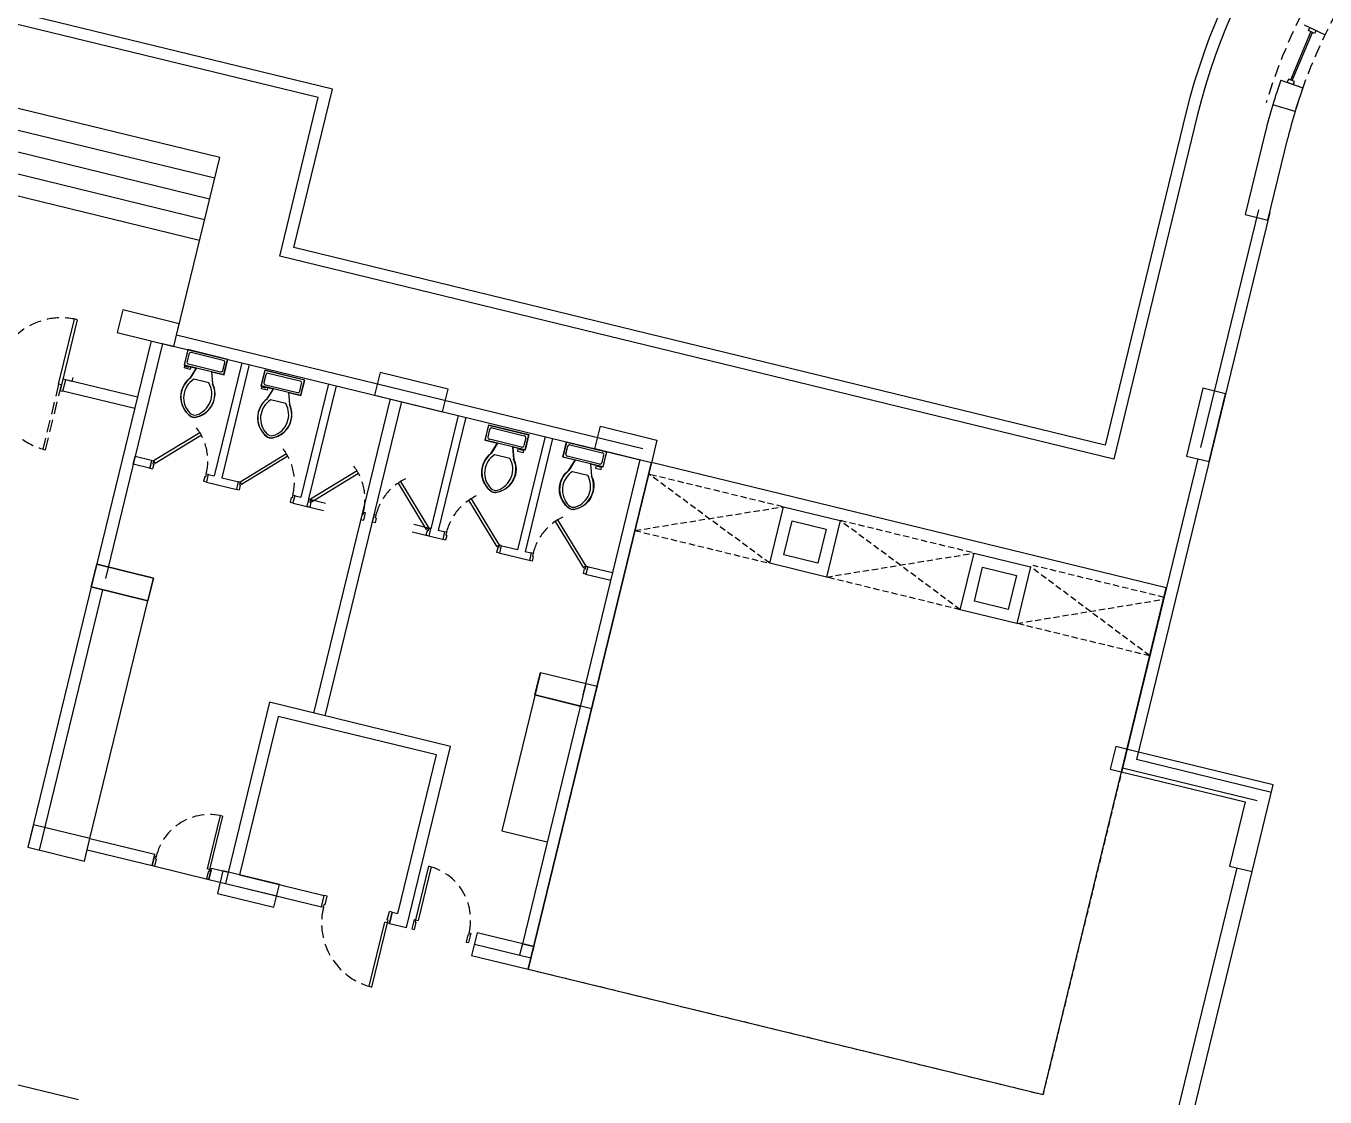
# Model space of a CAD drawing. Header units: feet. Extents: x 50754 to 76410, y 49660 to 67674.
# Drawn here: x 66455 to 67124, y 59767 to 60318 of the extents above; entities that cross this region are included whole.
import ezdxf

# ---------------------------------------------------------------- set-up
doc = ezdxf.new("R2010")
doc.units = ezdxf.units.FT
doc.linetypes.add('Amconstr', pattern=[9999, 9999, 0])
doc.linetypes.add('HIDDEN', pattern=[9.525, 6.35, -3.175])
for name, color, linetype in [('06--LINE-1 HID', 2, 'HIDDEN'), ('COL', 6, 'Continuous'), ('F--BLOCKWALL-3', 253, 'Continuous'), ('FOOTPATH', 1, 'Continuous'), ('L--DOORS-1', 1, 'Continuous'), ('L--WINDOW-0', 8, 'Continuous'), ('L--WINDOW-2', 2, 'Continuous'), ('M--STAIR', 2, 'Continuous'), ('WALL', 4, 'Continuous'), ('XREF-AUDI GRD-FIRST & ROOF PLANS$0$E--CONCRETE-4', 4, 'Continuous')]:
    doc.layers.add(name, color=color, linetype=linetype)
doc.layers.add('F--BLOCKWALL-2', color=3, linetype='Continuous', plot=False)

# ---------------------------------------------------------------- blocks, each defined once
blk = doc.blocks.new('A$C2b783d29')
at = {"color": 253, "linetype": 'HIDDEN'}
for p, q in [((2371.5, 1734.72), (2406, 1734.72)), ((2406, 1736.22), (2371.53, 1736.22)), ((2406, 1734.72), (2406, 1736.22))]:
    blk.add_line(p, q, dxfattribs=at)
at = {"color": 253}
for p, q in [((2409, 1734.72), (2403, 1734.72)), ((2403, 1734.72), (2403, 1733.22)), ((2403, 1733.22), (2409, 1733.22)), ((2406, 1734.72), (2406, 1736.22)), ((2406, 1736.22), (2440.47, 1736.22)), ((2440.5, 1734.72), (2406, 1734.72)), ((2409, 1733.22), (2409, 1734.72)), ((2412.26, 1672.84), (2410.55, 1671.89)), ((2414.2, 1673.53), (2412.26, 1672.84)), ((2417.32, 1673.93), (2414.2, 1673.53)), ((2420.05, 1673.62), (2417.32, 1673.93)), ((2421.49, 1673.2), (2420.05, 1673.62)), ((2423.2, 1672.43), (2421.49, 1673.2)), ((2429.4, 1672.18), (2429.4, 1675.18)), ((2429.4, 1675.18), (2430.4, 1675.18)), ((2430.4, 1675.18), (2430.4, 1673.18)), ((2430.4, 1673.18), (2430.9, 1673.18)), ((2439, 1675.78), (2430.8, 1675.78)), ((2430.8, 1675.78), (2430.8, 1669.32)), ((2438.9, 1675.68), (2430.9, 1675.68)), ((2430.9, 1675.68), (2430.9, 1654.68)), ((2431.9, 1673.68), (2431.9, 1656.68)), ((2436.9, 1674.68), (2432.9, 1674.68)), ((2437.9, 1656.68), (2437.9, 1673.68)), ((2438.9, 1654.68), (2438.9, 1675.68)), ((2439, 1654.58), (2439, 1675.78)), ((2405.94, 1666.25), (2405.8, 1665.18)), ((2406.79, 1667.95), (2405.94, 1666.25)), ((2407.79, 1669.39), (2406.79, 1667.95)), ((2408.86, 1670.55), (2407.79, 1669.39)), ((2410.55, 1671.89), (2408.86, 1670.55)), ((2424.94, 1671.27), (2423.2, 1672.43)), ((2430.9, 1669.18), (2424.9, 1671.18)), ((2424.9, 1661.18), (2424.9, 1669.18)), ((2430.8, 1669.32), (2424.94, 1671.27)), ((2430.9, 1672.18), (2429.4, 1672.18)), ((2405.8, 1665.18), (2405.94, 1664.11)), ((2405.94, 1664.11), (2406.29, 1663.32)), ((2406.29, 1663.32), (2406.73, 1662.5)), ((2406.73, 1662.5), (2407.22, 1661.73)), ((2407.22, 1661.73), (2407.71, 1661.07)), ((2407.71, 1661.07), (2408.17, 1660.52)), ((2408.17, 1660.52), (2408.95, 1659.72)), ((2408.95, 1659.72), (2409.63, 1659.13)), ((2430.9, 1661.18), (2424.9, 1659.18)), ((2424.95, 1659.09), (2430.8, 1661.04)), ((2430.8, 1661.04), (2430.8, 1654.58)), ((2409.63, 1659.13), (2410.42, 1658.56)), ((2410.42, 1658.56), (2411.11, 1658.12)), ((2411.11, 1658.12), (2411.99, 1657.65)), ((2411.99, 1657.65), (2412.95, 1657.24)), ((2412.95, 1657.24), (2414.2, 1656.83)), ((2414.2, 1656.83), (2415.37, 1656.58)), ((2415.37, 1656.58), (2416.6, 1656.45)), ((2416.6, 1656.45), (2417.32, 1656.45)), ((2417.32, 1656.45), (2418.63, 1656.5)), ((2418.63, 1656.5), (2420, 1656.73)), ((2420, 1656.73), (2421.64, 1657.22)), ((2421.64, 1657.22), (2422.94, 1657.79)), ((2422.94, 1657.79), (2424.04, 1658.44)), ((2424.04, 1658.44), (2424.95, 1659.09)), ((2430.8, 1654.58), (2439, 1654.58)), ((2430.9, 1654.68), (2438.9, 1654.68)), ((2432.9, 1655.68), (2436.9, 1655.68)), ((2416.32, 1632.93), (2413.2, 1632.53)), ((2419.05, 1632.62), (2416.32, 1632.93)), ((2420.49, 1632.2), (2419.05, 1632.62)), ((2428.4, 1631.18), (2428.4, 1634.18)), ((2428.4, 1634.18), (2429.4, 1634.18)), ((2429.4, 1634.18), (2429.4, 1632.18)), ((2438, 1634.78), (2429.8, 1634.78)), ((2429.8, 1634.78), (2429.8, 1628.32)), ((2437.9, 1634.68), (2429.9, 1634.68)), ((2429.9, 1634.68), (2429.9, 1613.68)), ((2430.9, 1632.68), (2430.9, 1615.68)), ((2435.9, 1633.68), (2431.9, 1633.68)), ((2436.9, 1615.68), (2436.9, 1632.68)), ((2437.9, 1613.68), (2437.9, 1634.68)), ((2438, 1613.58), (2438, 1634.78)), ((2181.5, 1630.72, 0.22), (2176.5, 1630.72, 0.22)), ((2176.5, 1629.47, 0.22), (2176.5, 1630.72, 0.22)), ((2180.25, 1629.47, 0.22), (2176.5, 1629.47, 0.22)), ((2181.5, 1629.89, 0.22), (2180.25, 1629.89, 0.22)), ((2180.25, 1629.47, 0.22), (2180.25, 1629.89, 0.22)), ((2181.5, 1629.89, 0.22), (2181.5, 1630.72, 0.22)), ((2405.79, 1626.95), (2404.94, 1625.25)), ((2406.79, 1628.39), (2405.79, 1626.95)), ((2407.86, 1629.55), (2406.79, 1628.39)), ((2409.55, 1630.89), (2407.86, 1629.55)), ((2411.26, 1631.84), (2409.55, 1630.89)), ((2413.2, 1632.53), (2411.26, 1631.84)), ((2422.2, 1631.43), (2420.49, 1632.2)), ((2423.94, 1630.27), (2422.2, 1631.43)), ((2429.9, 1628.18), (2423.9, 1630.18)), ((2423.9, 1620.18), (2423.9, 1628.18)), ((2429.8, 1628.32), (2423.94, 1630.27)), ((2429.9, 1631.18), (2428.4, 1631.18)), ((2429.4, 1632.18), (2429.9, 1632.18)), ((2404.94, 1625.25), (2404.8, 1624.18)), ((2404.8, 1624.18), (2404.94, 1623.11)), ((2404.94, 1623.11), (2405.29, 1622.32)), ((2405.29, 1622.32), (2405.73, 1621.5)), ((2405.73, 1621.5), (2406.22, 1620.73)), ((2406.22, 1620.73), (2406.71, 1620.07)), ((2406.71, 1620.07), (2407.17, 1619.52)), ((2407.17, 1619.52), (2407.95, 1618.72)), ((2429.9, 1620.18), (2423.9, 1618.18)), ((2423.95, 1618.09), (2429.8, 1620.04)), ((2429.8, 1620.04), (2429.8, 1613.58)), ((2407.95, 1618.72), (2408.63, 1618.13)), ((2408.63, 1618.13), (2409.42, 1617.56)), ((2409.42, 1617.56), (2410.11, 1617.12)), ((2410.11, 1617.12), (2410.99, 1616.65)), ((2410.99, 1616.65), (2411.95, 1616.24)), ((2411.95, 1616.24), (2413.2, 1615.83)), ((2413.2, 1615.83), (2414.37, 1615.58)), ((2414.37, 1615.58), (2415.6, 1615.45)), ((2415.6, 1615.45), (2416.32, 1615.45)), ((2416.32, 1615.45), (2417.63, 1615.5)), ((2417.63, 1615.5), (2419, 1615.73)), ((2419, 1615.73), (2420.64, 1616.22)), ((2420.64, 1616.22), (2421.94, 1616.79)), ((2421.94, 1616.79), (2423.04, 1617.44)), ((2423.04, 1617.44), (2423.95, 1618.09)), ((2429.8, 1613.58), (2438, 1613.58)), ((2429.9, 1613.68), (2437.9, 1613.68)), ((2431.9, 1614.68), (2435.9, 1614.68)), ((2176.5, 1600.72, 0.22), (2176.5, 1601.97, 0.22)), ((2180.25, 1601.97, 0.22), (2176.5, 1601.97, 0.22)), ((2181.5, 1600.72, 0.22), (2176.5, 1600.72, 0.22)), ((2180.25, 1601.55, 0.22), (2180.25, 1601.97, 0.22)), ((2181.5, 1601.55, 0.22), (2180.25, 1601.55, 0.22)), ((2209.81, 1602.8, 0.22), (2181.5, 1602.8, 0.22)), ((2181.5, 1601.55, 0.22), (2181.5, 1602.8, 0.22)), ((2181.5, 1600.72, 0.22), (2181.5, 1601.55, 0.22)), ((2209.83, 1601.55, 0.22), (2181.5, 1601.55, 0.22)), ((2176.5, 1540.96, 0.22), (2182.5, 1540.96, 0.22)), ((2176.5, 1539.96, 0.22), (2176.5, 1540.96, 0.22)), ((2176.5, 1539.96, 0.22), (2178, 1539.96, 0.22)), ((2178, 1539.46, 0.22), (2178, 1539.96, 0.22)), ((2178, 1539.46, 0.22), (2182.5, 1539.46, 0.22)), ((2182.5, 1539.46, 0.22), (2182.5, 1540.96, 0.22)), ((2409.42, 1511.99, 0), (2410.11, 1512.43, 0)), ((2410.11, 1512.43, 0), (2410.99, 1512.9, 0)), ((2410.99, 1512.9, 0), (2411.95, 1513.31, 0)), ((2411.95, 1513.31, 0), (2413.2, 1513.71, 0)), ((2413.2, 1513.71, 0), (2414.37, 1513.96, 0)), ((2414.37, 1513.96, 0), (2415.6, 1514.1, 0)), ((2415.6, 1514.1, 0), (2416.32, 1514.1, 0)), ((2416.32, 1514.1, 0), (2417.63, 1514.05, 0)), ((2417.63, 1514.05, 0), (2419, 1513.82, 0)), ((2419, 1513.82, 0), (2420.64, 1513.33, 0)), ((2420.64, 1513.33, 0), (2421.94, 1512.76, 0)), ((2421.94, 1512.76, 0), (2423.04, 1512.11, 0)), ((2429.8, 1509.51, 0), (2429.8, 1515.97, 0)), ((2429.8, 1515.97, 0), (2438, 1515.97, 0)), ((2429.9, 1515.87, 0), (2437.9, 1515.87, 0)), ((2429.9, 1494.87, 0), (2429.9, 1515.87, 0)), ((2430.9, 1496.87, 0), (2430.9, 1513.87, 0)), ((2431.9, 1514.87, 0), (2435.9, 1514.87, 0)), ((2436.9, 1513.87, 0), (2436.9, 1496.87, 0)), ((2437.9, 1515.87, 0), (2437.9, 1494.87, 0)), ((2438, 1515.97, 0), (2438, 1494.77, 0)), ((2142.5, 1505.96, 0.22), (2176.5, 1505.96, 0.22)), ((2142.53, 1507.46, 0.22), (2176.5, 1507.46, 0.22)), ((2176.5, 1505.96, 0.22), (2176.5, 1507.46, 0.22)), ((2176.5, 1504.96, 0.22), (2176.5, 1505.96, 0.22)), ((2176.5, 1505.96, 0.22), (2178, 1505.96, 0.22)), ((2178, 1505.96, 0.22), (2178, 1506.46, 0.22)), ((2178, 1506.46, 0.22), (2182.5, 1506.46, 0.22)), ((2182.5, 1504.96, 0.22), (2182.5, 1506.46, 0.22)), ((2404.8, 1505.37, 0), (2404.94, 1506.44, 0)), ((2404.94, 1506.44, 0), (2405.29, 1507.22, 0)), ((2405.29, 1507.22, 0), (2405.73, 1508.04, 0)), ((2405.73, 1508.04, 0), (2406.22, 1508.81, 0)), ((2406.22, 1508.81, 0), (2406.71, 1509.48, 0)), ((2406.71, 1509.48, 0), (2407.17, 1510.02, 0)), ((2407.17, 1510.02, 0), (2407.95, 1510.82, 0)), ((2407.95, 1510.82, 0), (2408.63, 1511.41, 0)), ((2408.63, 1511.41, 0), (2409.42, 1511.99, 0)), ((2423.04, 1512.11, 0), (2423.95, 1511.46, 0)), ((2429.9, 1509.37, 0), (2423.9, 1511.37, 0)), ((2423.9, 1509.37, 0), (2423.9, 1501.37, 0)), ((2423.95, 1511.46, 0), (2429.8, 1509.51, 0)), ((2176.5, 1504.96, 0.22), (2182.5, 1504.96, 0.22)), ((2404.94, 1504.29, 0), (2404.8, 1505.37, 0)), ((2405.79, 1502.59, 0), (2404.94, 1504.29, 0)), ((2406.79, 1501.16, 0), (2405.79, 1502.59, 0)), ((2407.86, 1500, 0), (2406.79, 1501.16, 0)), ((2409.55, 1498.66, 0), (2407.86, 1500, 0)), ((2423.94, 1499.28, 0), (2422.2, 1498.12, 0)), ((2429.9, 1501.37, 0), (2423.9, 1499.37, 0)), ((2429.8, 1501.23, 0), (2423.94, 1499.28, 0)), ((2429.8, 1494.77, 0), (2429.8, 1501.23, 0)), ((2176.5, 1493.13, 0.22), (2176.5, 1491.88, 0.22)), ((2181.5, 1493.13, 0.22), (2176.5, 1493.13, 0.22)), ((2180.25, 1492.3, 0.22), (2180.25, 1491.88, 0.22)), ((2181.5, 1492.3, 0.22), (2180.25, 1492.3, 0.22)), ((2181.5, 1493.13, 0.22), (2181.5, 1492.3, 0.22)), ((2209.83, 1492.3, 0.22), (2181.5, 1492.3, 0.22)), ((2181.5, 1492.3, 0.22), (2181.5, 1491.05, 0.22)), ((2411.26, 1497.71, 0), (2409.55, 1498.66, 0)), ((2413.2, 1497.02, 0), (2411.26, 1497.71, 0)), ((2416.32, 1496.62, 0), (2413.2, 1497.02, 0)), ((2419.05, 1496.93, 0), (2416.32, 1496.62, 0)), ((2420.49, 1497.35, 0), (2419.05, 1496.93, 0)), ((2422.2, 1498.12, 0), (2420.49, 1497.35, 0)), ((2428.4, 1498.37, 0), (2428.4, 1495.37, 0)), ((2429.9, 1498.37, 0), (2428.4, 1498.37, 0)), ((2428.4, 1495.37, 0), (2429.4, 1495.37, 0)), ((2429.4, 1495.37, 0), (2429.4, 1497.37, 0)), ((2429.4, 1497.37, 0), (2429.9, 1497.37, 0)), ((2438, 1494.77, 0), (2429.8, 1494.77, 0)), ((2437.9, 1494.87, 0), (2429.9, 1494.87, 0)), ((2435.9, 1495.87, 0), (2431.9, 1495.87, 0)), ((2180.25, 1491.88, 0.22), (2176.5, 1491.88, 0.22)), ((2209.81, 1491.05, 0.22), (2181.5, 1491.05, 0.22)), ((2411.99, 1471.9, 0), (2412.95, 1472.31, 0)), ((2412.95, 1472.31, 0), (2414.2, 1472.71, 0)), ((2414.2, 1472.71, 0), (2415.37, 1472.96, 0)), ((2415.37, 1472.96, 0), (2416.6, 1473.1, 0)), ((2416.6, 1473.1, 0), (2417.32, 1473.1, 0)), ((2417.32, 1473.1, 0), (2418.63, 1473.05, 0)), ((2418.63, 1473.05, 0), (2420, 1472.82, 0)), ((2420, 1472.82, 0), (2421.64, 1472.33, 0)), ((2421.64, 1472.33, 0), (2422.94, 1471.76, 0)), ((2430.8, 1468.51, 0), (2430.8, 1474.97, 0)), ((2430.8, 1474.97, 0), (2439, 1474.97, 0)), ((2430.9, 1474.87, 0), (2438.9, 1474.87, 0)), ((2430.9, 1453.87, 0), (2430.9, 1474.87, 0)), ((2431.9, 1455.87, 0), (2431.9, 1472.87, 0)), ((2432.9, 1473.87, 0), (2436.9, 1473.87, 0)), ((2437.9, 1472.87, 0), (2437.9, 1455.87, 0)), ((2438.9, 1474.87, 0), (2438.9, 1453.87, 0)), ((2439, 1474.97, 0), (2439, 1453.77, 0)), ((2405.8, 1464.37, 0), (2405.94, 1465.44, 0)), ((2405.94, 1465.44, 0), (2406.29, 1466.22, 0)), ((2406.29, 1466.22, 0), (2406.73, 1467.04, 0)), ((2406.73, 1467.04, 0), (2407.22, 1467.81, 0)), ((2407.22, 1467.81, 0), (2407.71, 1468.48, 0)), ((2407.71, 1468.48, 0), (2408.17, 1469.02, 0)), ((2408.17, 1469.02, 0), (2408.95, 1469.82, 0)), ((2408.95, 1469.82, 0), (2409.63, 1470.41, 0)), ((2409.63, 1470.41, 0), (2410.42, 1470.99, 0)), ((2410.42, 1470.99, 0), (2411.11, 1471.43, 0)), ((2411.11, 1471.43, 0), (2411.99, 1471.9, 0)), ((2422.94, 1471.76, 0), (2424.04, 1471.11, 0)), ((2424.04, 1471.11, 0), (2424.95, 1470.46, 0)), ((2430.9, 1468.37, 0), (2424.9, 1470.37, 0)), ((2424.9, 1468.37, 0), (2424.9, 1460.37, 0)), ((2424.95, 1470.46, 0), (2430.8, 1468.51, 0)), ((2180.25, 1464.38, 0.22), (2176.5, 1464.38, 0.22)), ((2176.5, 1464.38, 0.22), (2176.5, 1463.13, 0.22)), ((2181.5, 1463.13, 0.22), (2176.5, 1463.13, 0.22)), ((2180.25, 1464.38, 0.22), (2180.25, 1463.97, 0.22)), ((2181.5, 1463.97, 0.22), (2180.25, 1463.97, 0.22)), ((2181.5, 1463.97, 0.22), (2181.5, 1463.13, 0.22)), ((2405.94, 1463.29, 0), (2405.8, 1464.37, 0)), ((2406.79, 1461.59, 0), (2405.94, 1463.29, 0)), ((2407.79, 1460.16, 0), (2406.79, 1461.59, 0)), ((2408.86, 1459, 0), (2407.79, 1460.16, 0)), ((2410.55, 1457.66, 0), (2408.86, 1459, 0)), ((2430.9, 1460.37, 0), (2424.9, 1458.37, 0)), ((2430.8, 1460.23, 0), (2424.94, 1458.28, 0)), ((2430.8, 1453.77, 0), (2430.8, 1460.23, 0)), ((2412.26, 1456.71, 0), (2410.55, 1457.66, 0)), ((2414.2, 1456.02, 0), (2412.26, 1456.71, 0)), ((2417.32, 1455.62, 0), (2414.2, 1456.02, 0)), ((2420.05, 1455.93, 0), (2417.32, 1455.62, 0)), ((2421.49, 1456.35, 0), (2420.05, 1455.93, 0)), ((2423.2, 1457.12, 0), (2421.49, 1456.35, 0)), ((2424.94, 1458.28, 0), (2423.2, 1457.12, 0)), ((2429.4, 1457.37, 0), (2429.4, 1454.37, 0)), ((2430.9, 1457.37, 0), (2429.4, 1457.37, 0)), ((2429.4, 1454.37, 0), (2430.4, 1454.37, 0)), ((2430.4, 1454.37, 0), (2430.4, 1456.37, 0)), ((2430.4, 1456.37, 0), (2430.9, 1456.37, 0)), ((2439, 1453.77, 0), (2430.8, 1453.77, 0)), ((2438.9, 1453.87, 0), (2430.9, 1453.87, 0)), ((2436.9, 1454.87, 0), (2432.9, 1454.87, 0))]:
    blk.add_line(p, q, dxfattribs=at)
at = {"color": 253, "linetype": 'ByBlock'}
for p, q in [((2412.26, 1672.84), (2410.55, 1671.89)), ((2414.2, 1673.53), (2412.26, 1672.84)), ((2417.32, 1673.93), (2414.2, 1673.53)), ((2420.05, 1673.62), (2417.32, 1673.93)), ((2421.49, 1673.2), (2420.05, 1673.62)), ((2423.2, 1672.43), (2421.49, 1673.2)), ((2439, 1675.78), (2430.8, 1675.78)), ((2430.8, 1675.78), (2430.8, 1669.32)), ((2439, 1654.58), (2439, 1675.78)), ((2405.94, 1666.25), (2405.8, 1665.18)), ((2406.79, 1667.95), (2405.94, 1666.25)), ((2407.79, 1669.39), (2406.79, 1667.95)), ((2408.86, 1670.55), (2407.79, 1669.39)), ((2410.55, 1671.89), (2408.86, 1670.55)), ((2424.94, 1671.27), (2423.2, 1672.43)), ((2430.8, 1669.32), (2424.94, 1671.27)), ((2405.8, 1665.18), (2405.94, 1664.11)), ((2405.94, 1664.11), (2406.29, 1663.32)), ((2406.29, 1663.32), (2406.73, 1662.5)), ((2406.73, 1662.5), (2407.22, 1661.73)), ((2407.22, 1661.73), (2407.71, 1661.07)), ((2407.71, 1661.07), (2408.17, 1660.52)), ((2408.17, 1660.52), (2408.95, 1659.72)), ((2408.95, 1659.72), (2409.63, 1659.13)), ((2424.95, 1659.09), (2430.8, 1661.04)), ((2430.8, 1661.04), (2430.8, 1654.58)), ((2409.63, 1659.13), (2410.42, 1658.56)), ((2410.42, 1658.56), (2411.11, 1658.12)), ((2411.11, 1658.12), (2411.99, 1657.65)), ((2411.99, 1657.65), (2412.95, 1657.24)), ((2412.95, 1657.24), (2414.2, 1656.83)), ((2414.2, 1656.83), (2415.37, 1656.58)), ((2415.37, 1656.58), (2416.6, 1656.45)), ((2416.6, 1656.45), (2417.32, 1656.45)), ((2417.32, 1656.45), (2418.63, 1656.5)), ((2418.63, 1656.5), (2420, 1656.73)), ((2420, 1656.73), (2421.64, 1657.22)), ((2421.64, 1657.22), (2422.94, 1657.79)), ((2422.94, 1657.79), (2424.04, 1658.44)), ((2424.04, 1658.44), (2424.95, 1659.09)), ((2430.8, 1654.58), (2439, 1654.58)), ((2416.32, 1632.93), (2413.2, 1632.53)), ((2419.05, 1632.62), (2416.32, 1632.93)), ((2420.49, 1632.2), (2419.05, 1632.62)), ((2438, 1634.78), (2429.8, 1634.78)), ((2429.8, 1634.78), (2429.8, 1628.32)), ((2438, 1613.58), (2438, 1634.78)), ((2405.79, 1626.95), (2404.94, 1625.25)), ((2406.79, 1628.39), (2405.79, 1626.95)), ((2407.86, 1629.55), (2406.79, 1628.39)), ((2409.55, 1630.89), (2407.86, 1629.55)), ((2411.26, 1631.84), (2409.55, 1630.89)), ((2413.2, 1632.53), (2411.26, 1631.84)), ((2422.2, 1631.43), (2420.49, 1632.2)), ((2423.94, 1630.27), (2422.2, 1631.43)), ((2429.8, 1628.32), (2423.94, 1630.27)), ((2404.94, 1625.25), (2404.8, 1624.18)), ((2404.8, 1624.18), (2404.94, 1623.11)), ((2404.94, 1623.11), (2405.29, 1622.32)), ((2405.29, 1622.32), (2405.73, 1621.5)), ((2405.73, 1621.5), (2406.22, 1620.73)), ((2406.22, 1620.73), (2406.71, 1620.07)), ((2406.71, 1620.07), (2407.17, 1619.52)), ((2407.17, 1619.52), (2407.95, 1618.72)), ((2423.95, 1618.09), (2429.8, 1620.04)), ((2429.8, 1620.04), (2429.8, 1613.58)), ((2407.95, 1618.72), (2408.63, 1618.13)), ((2408.63, 1618.13), (2409.42, 1617.56)), ((2409.42, 1617.56), (2410.11, 1617.12)), ((2410.11, 1617.12), (2410.99, 1616.65)), ((2410.99, 1616.65), (2411.95, 1616.24)), ((2411.95, 1616.24), (2413.2, 1615.83)), ((2413.2, 1615.83), (2414.37, 1615.58)), ((2414.37, 1615.58), (2415.6, 1615.45)), ((2415.6, 1615.45), (2416.32, 1615.45)), ((2416.32, 1615.45), (2417.63, 1615.5)), ((2417.63, 1615.5), (2419, 1615.73)), ((2419, 1615.73), (2420.64, 1616.22)), ((2420.64, 1616.22), (2421.94, 1616.79)), ((2421.94, 1616.79), (2423.04, 1617.44)), ((2423.04, 1617.44), (2423.95, 1618.09)), ((2429.8, 1613.58), (2438, 1613.58))]:
    blk.add_line(p, q, dxfattribs=at)
at = {"color": 253, "linetype": 'ByBlock', "extrusion": (0, 0, -1)}
for p, q in [((2409.42, 1511.99, 0), (2410.11, 1512.43, 0)), ((2410.11, 1512.43, 0), (2410.99, 1512.9, 0)), ((2410.99, 1512.9, 0), (2411.95, 1513.31, 0)), ((2411.95, 1513.31, 0), (2413.2, 1513.71, 0)), ((2413.2, 1513.71, 0), (2414.37, 1513.96, 0)), ((2414.37, 1513.96, 0), (2415.6, 1514.1, 0)), ((2415.6, 1514.1, 0), (2416.32, 1514.1, 0)), ((2416.32, 1514.1, 0), (2417.63, 1514.05, 0)), ((2417.63, 1514.05, 0), (2419, 1513.82, 0)), ((2419, 1513.82, 0), (2420.64, 1513.33, 0)), ((2420.64, 1513.33, 0), (2421.94, 1512.76, 0)), ((2421.94, 1512.76, 0), (2423.04, 1512.11, 0)), ((2429.8, 1509.51, 0), (2429.8, 1515.97, 0)), ((2429.8, 1515.97, 0), (2438, 1515.97, 0)), ((2438, 1515.97, 0), (2438, 1494.77, 0)), ((2404.8, 1505.37, 0), (2404.94, 1506.44, 0)), ((2404.94, 1506.44, 0), (2405.29, 1507.22, 0)), ((2405.29, 1507.22, 0), (2405.73, 1508.04, 0)), ((2405.73, 1508.04, 0), (2406.22, 1508.81, 0)), ((2406.22, 1508.81, 0), (2406.71, 1509.48, 0)), ((2406.71, 1509.48, 0), (2407.17, 1510.02, 0)), ((2407.17, 1510.02, 0), (2407.95, 1510.82, 0)), ((2407.95, 1510.82, 0), (2408.63, 1511.41, 0)), ((2408.63, 1511.41, 0), (2409.42, 1511.99, 0)), ((2423.04, 1512.11, 0), (2423.95, 1511.46, 0)), ((2423.95, 1511.46, 0), (2429.8, 1509.51, 0)), ((2404.94, 1504.29, 0), (2404.8, 1505.37, 0)), ((2405.79, 1502.59, 0), (2404.94, 1504.29, 0)), ((2406.79, 1501.16, 0), (2405.79, 1502.59, 0)), ((2407.86, 1500, 0), (2406.79, 1501.16, 0)), ((2409.55, 1498.66, 0), (2407.86, 1500, 0)), ((2423.94, 1499.28, 0), (2422.2, 1498.12, 0)), ((2429.8, 1501.23, 0), (2423.94, 1499.28, 0)), ((2429.8, 1494.77, 0), (2429.8, 1501.23, 0)), ((2411.26, 1497.71, 0), (2409.55, 1498.66, 0)), ((2413.2, 1497.02, 0), (2411.26, 1497.71, 0)), ((2416.32, 1496.62, 0), (2413.2, 1497.02, 0)), ((2419.05, 1496.93, 0), (2416.32, 1496.62, 0)), ((2420.49, 1497.35, 0), (2419.05, 1496.93, 0)), ((2422.2, 1498.12, 0), (2420.49, 1497.35, 0)), ((2438, 1494.77, 0), (2429.8, 1494.77, 0)), ((2411.99, 1471.9, 0), (2412.95, 1472.31, 0)), ((2412.95, 1472.31, 0), (2414.2, 1472.71, 0)), ((2414.2, 1472.71, 0), (2415.37, 1472.96, 0)), ((2415.37, 1472.96, 0), (2416.6, 1473.1, 0)), ((2416.6, 1473.1, 0), (2417.32, 1473.1, 0)), ((2417.32, 1473.1, 0), (2418.63, 1473.05, 0)), ((2418.63, 1473.05, 0), (2420, 1472.82, 0)), ((2420, 1472.82, 0), (2421.64, 1472.33, 0)), ((2421.64, 1472.33, 0), (2422.94, 1471.76, 0)), ((2430.8, 1468.51, 0), (2430.8, 1474.97, 0)), ((2430.8, 1474.97, 0), (2439, 1474.97, 0)), ((2439, 1474.97, 0), (2439, 1453.77, 0)), ((2405.8, 1464.37, 0), (2405.94, 1465.44, 0)), ((2405.94, 1465.44, 0), (2406.29, 1466.22, 0)), ((2406.29, 1466.22, 0), (2406.73, 1467.04, 0)), ((2406.73, 1467.04, 0), (2407.22, 1467.81, 0)), ((2407.22, 1467.81, 0), (2407.71, 1468.48, 0)), ((2407.71, 1468.48, 0), (2408.17, 1469.02, 0)), ((2408.17, 1469.02, 0), (2408.95, 1469.82, 0)), ((2408.95, 1469.82, 0), (2409.63, 1470.41, 0)), ((2409.63, 1470.41, 0), (2410.42, 1470.99, 0)), ((2410.42, 1470.99, 0), (2411.11, 1471.43, 0)), ((2411.11, 1471.43, 0), (2411.99, 1471.9, 0)), ((2422.94, 1471.76, 0), (2424.04, 1471.11, 0)), ((2424.04, 1471.11, 0), (2424.95, 1470.46, 0)), ((2424.95, 1470.46, 0), (2430.8, 1468.51, 0)), ((2405.94, 1463.29, 0), (2405.8, 1464.37, 0)), ((2406.79, 1461.59, 0), (2405.94, 1463.29, 0)), ((2407.79, 1460.16, 0), (2406.79, 1461.59, 0)), ((2408.86, 1459, 0), (2407.79, 1460.16, 0)), ((2410.55, 1457.66, 0), (2408.86, 1459, 0)), ((2430.8, 1460.23, 0), (2424.94, 1458.28, 0)), ((2430.8, 1453.77, 0), (2430.8, 1460.23, 0)), ((2412.26, 1456.71, 0), (2410.55, 1457.66, 0)), ((2414.2, 1456.02, 0), (2412.26, 1456.71, 0)), ((2417.32, 1455.62, 0), (2414.2, 1456.02, 0)), ((2420.05, 1455.93, 0), (2417.32, 1455.62, 0)), ((2421.49, 1456.35, 0), (2420.05, 1455.93, 0)), ((2423.2, 1457.12, 0), (2421.49, 1456.35, 0)), ((2424.94, 1458.28, 0), (2423.2, 1457.12, 0)), ((2439, 1453.77, 0), (2430.8, 1453.77, 0))]:
    blk.add_line(p, q, dxfattribs=at)
at = {"color": 253, "linetype": 'HIDDEN'}
for centre, radius, start, end in [((2406, 1734.72), 34.5, 0, 180), ((2379.1, 1679.38), 28, 270, 321.15064), ((2181.5, 1601.55, 0.22), 28.33, 0, 90), ((2379.1, 1633.49), 28, 270, 321.15064), ((2176.5, 1505.96, 0.22), 34, 90, 180), ((2379.1, 1496.06, 0), 28, 38.84936, 90), ((2181.5, 1492.3, 0.22), 28.33, 270, 0), ((2379.1, 1450.16, 0), 28, 38.84936, 90)]:
    blk.add_arc(centre, radius, start, end, dxfattribs=at)
at = {"color": 253}
for centre, radius, start, end in [((2417.32, 1661.66), 12.17, 51.46911, 157.97143), ((2432.77, 1673.8), 0.884, 81.8699, 188.1301), ((2437.02, 1673.8), 0.884, 351.8699, 98.1301), ((2409.9, 1665.18), 4, 164.86053, 195.13947), ((2411.02, 1665.18), 4, 155.73182, 204.26817), ((2417.08, 1660.98), 11.33, 46.36773, 148.94682), ((2417.32, 1668.7), 12.17, 202.02843, 308.53071), ((2417.08, 1669.38), 11.33, 211.05301, 313.63209), ((2432.77, 1656.55), 0.884, 171.8699, 278.1301), ((2437.02, 1656.55), 0.884, 261.8699, 8.1301), ((2416.32, 1620.66), 12.17, 51.46911, 157.97143), ((2431.77, 1632.8), 0.884, 81.8699, 188.1301), ((2436.02, 1632.8), 0.884, 351.8699, 98.1301), ((2416.08, 1619.98), 11.33, 46.36773, 148.94682), ((2408.9, 1624.18), 4, 164.86053, 195.13947), ((2416.32, 1627.7), 12.17, 202.02843, 308.53071), ((2410.02, 1624.18), 4, 155.73182, 204.26817), ((2416.08, 1628.38), 11.33, 211.05301, 313.63209), ((2431.77, 1615.55), 0.884, 171.8699, 278.1301), ((2436.02, 1615.55), 0.884, 261.8699, 8.1301), ((2416.32, 1501.85, 0), 12.17, 51.46929, 157.97157), ((2416.08, 1501.17, 0), 11.33, 46.36791, 148.94699), ((2431.77, 1513.99, 0), 0.884, 81.8699, 188.1301), ((2436.02, 1513.99, 0), 0.884, 351.8699, 98.1301), ((2408.9, 1505.37, 0), 4, 164.86053, 195.13947), ((2410.02, 1505.37, 0), 4, 155.73183, 204.26818), ((2416.32, 1508.89, 0), 12.17, 202.02857, 308.53089), ((2416.08, 1509.57, 0), 11.33, 211.05318, 313.63227), ((2431.77, 1496.74, 0), 0.884, 171.8699, 278.1301), ((2436.02, 1496.74, 0), 0.884, 261.8699, 8.1301), ((2417.32, 1460.85, 0), 12.17, 51.46929, 157.97157), ((2432.77, 1472.99, 0), 0.884, 81.8699, 188.1301), ((2437.02, 1472.99, 0), 0.884, 351.8699, 98.1301), ((2409.9, 1464.37, 0), 4, 164.86053, 195.13947), ((2411.02, 1464.37, 0), 4, 155.73183, 204.26818), ((2417.08, 1460.17, 0), 11.33, 46.36791, 148.94699), ((2417.32, 1467.89, 0), 12.17, 202.02857, 308.53089), ((2417.08, 1468.57, 0), 11.33, 211.05318, 313.63227), ((2432.77, 1455.74, 0), 0.884, 171.8699, 278.1301), ((2437.02, 1455.74, 0), 0.884, 261.8699, 8.1301)]:
    blk.add_arc(centre, radius, start, end, dxfattribs=at)
at = {"color": 253, "linetype": 'HIDDEN', "extrusion": (5.89577e-06, 0.00173, 0.999999)}
blk.add_arc((2379.1, 1596.08, 2.78), 28, 269.99009, 321.14073, dxfattribs=at)
at = {"color": 253, "linetype": 'HIDDEN', "extrusion": (5.89577e-06, -0.00173, 0.999999)}
blk.add_arc((2379.1, 1533.47, -2.64), 28, 38.85927, 90.00991, dxfattribs=at)
at = {"layer": '06--LINE-1 HID', "color": 253, "linetype": 'ByBlock'}
for p, q in [((2320.5, 1459.96), (2236.5, 1459.96, 0)), ((2320.5, 1435.96), (2182.5, 1435.96, 0.22))]:
    blk.add_line(p, q, dxfattribs=at)
at = {"layer": '06--LINE-1 HID', "color": 253, "ltscale": 0.5}
for p, q in [((2170.5, 1429.96, 0.22), (2170.5, 1157.05, 0.04)), ((2402.99, 1429.96), (2402.99, 1359.5)), ((2402.99, 1429.96), (2432.99, 1358.5)), ((2402.99, 1358.5), (2432.99, 1429.96)), ((2432.99, 1428.96), (2432.99, 1358.5)), ((2402.99, 1257.5), (2432.99, 1328.5)), ((2402.99, 1328.5), (2432.99, 1257.5)), ((2402.99, 1257.5), (2402.99, 1327.5)), ((2432.99, 1258.5), (2432.99, 1328.5)), ((2402.99, 1157.05), (2432.99, 1227.5)), ((2402.99, 1227.5), (2432.99, 1157.05)), ((2402.99, 1157.05), (2402.99, 1226.5)), ((2433.99, 1157.05), (2433.99, 1226.5)), ((2353.49, 1157.05), (2170.5, 1157.05, 0.04))]:
    blk.add_line(p, q, dxfattribs=at)
at = {"layer": 'COL', "color": 253}
for p, q in [((2450.93, 1713.18), (2438.93, 1713.18)), ((2438.93, 1713.18), (2438.93, 1683.18)), ((2450.93, 1683.18), (2450.93, 1713.18)), ((2182.5, 1695.18, 0.22), (2170.5, 1695.18, 0.22)), ((2170.5, 1695.18, 0.22), (2170.5, 1665.18, 0.22)), ((2182.5, 1665.18, 0.22), (2182.5, 1695.18, 0.22)), ((2320.5, 1695.18, 0.21), (2308.5, 1695.18, 0.21)), ((2308.5, 1695.18, 0.21), (2308.5, 1665.18, 0.21)), ((2320.5, 1695.18, 0.21), (2308.5, 1695.18, 0.21)), ((2308.5, 1695.18, 0.21), (2308.5, 1665.18, 0.21)), ((2308.5, 1695.18, 0.21), (2320.5, 1695.18, 0.21)), ((2308.5, 1665.18, 0.21), (2308.5, 1695.18, 0.21)), ((2320.5, 1665.18, 0.21), (2320.5, 1695.18, 0.21)), ((2320.5, 1665.18, 0.21), (2320.5, 1695.18, 0.21)), ((2320.5, 1695.18, 0.21), (2320.5, 1665.18, 0.21)), ((2438.93, 1683.18), (2450.93, 1683.18)), ((2170.5, 1665.18, 0.22), (2182.5, 1665.18, 0.22)), ((2308.5, 1665.18, 0.21), (2320.5, 1665.18, 0.21)), ((2308.5, 1665.18, 0.21), (2320.5, 1665.18, 0.21)), ((2320.5, 1665.18, 0.21), (2308.5, 1665.18, 0.21)), ((2182.5, 1594.72, 0.22), (2170.5, 1594.72, 0.22)), ((2170.5, 1594.72, 0.22), (2170.5, 1564.72, 0.22)), ((2182.5, 1564.72, 0.22), (2182.5, 1594.72, 0.22)), ((2450.93, 1576.72), (2438.93, 1576.72)), ((2438.93, 1576.72), (2438.93, 1540.72)), ((2450.93, 1540.72), (2450.93, 1576.72)), ((2170.5, 1564.72, 0.22), (2182.5, 1564.72, 0.22)), ((2438.93, 1540.72), (2450.93, 1540.72)), ((2182.5, 1459.96, 0.22), (2170.5, 1459.96, 0.22)), ((2170.5, 1459.96, 0.22), (2170.5, 1429.96, 0.22)), ((2182.5, 1429.96, 0.22), (2182.5, 1459.96, 0.22)), ((2308.5, 1459.96), (2320.5, 1459.96)), ((2308.5, 1429.96), (2308.5, 1459.96)), ((2320.5, 1459.96), (2320.5, 1429.96)), ((2438.93, 1459.96), (2450.93, 1459.96)), ((2438.93, 1429.96), (2438.93, 1459.96)), ((2450.93, 1459.96), (2450.93, 1429.96)), ((2170.5, 1429.96, 0.22), (2182.5, 1429.96, 0.22)), ((2320.5, 1429.96), (2308.5, 1429.96)), ((2450.93, 1429.96), (2438.93, 1429.96)), ((2353.49, 1163.05), (2341.49, 1163.05)), ((2341.49, 1163.05), (2341.49, 1091.55)), ((2353.49, 1151.05), (2353.49, 1163.05)), ((2543.4, 1163.05), (2507.4, 1163.05)), ((2507.4, 1163.05), (2507.4, 1151.05)), ((2543.4, 1151.05), (2543.4, 1163.05)), ((2678.9, 1163.05), (2635.4, 1163.05)), ((2635.4, 1163.05), (2635.4, 1151.05)), ((2693.07, 1150.67), (2693.71, 1162.65)), ((2353.49, 1079.55), (2353.49, 1151.05)), ((2353.49, 1151.05), (2353.49, 1151.05)), ((2507.4, 1151.05), (2543.4, 1151.05)), ((2635.4, 1151.05), (2678.9, 1151.05)), ((2341.49, 1091.55), (2307.5, 1091.55)), ((2307.5, 1091.55), (2307.5, 1079.55)), ((2307.5, 1079.55), (2353.49, 1079.55))]:
    blk.add_line(p, q, dxfattribs=at)
for centre, radius, start, end in [((2678.91, 886.02), 277.03, 86.93767, 90.00291), ((2678.89, 884.37), 266.68, 86.95137, 89.99804)]:
    blk.add_arc(centre, radius, start, end, dxfattribs=at)
at = {"layer": 'F--BLOCKWALL-2', "color": 253}
for p, q in [((2375, 1680.48), (2375, 1689.18)), ((2375, 1680.48), (2375, 1689.18)), ((2375, 1689.18), (2379.2, 1689.18)), ((2379.2, 1689.18), (2379.2, 1680.48)), ((2379.2, 1680.48), (2375, 1680.48)), ((2445, 1683.18), (2445, 1435.96)), ((2375, 1650.28), (2375, 1634.28)), ((2379, 1650.18), (2379, 1647.18)), ((2439, 1647.18), (2379, 1647.18)), ((2379, 1643.18), (2379, 1634.18)), ((2439, 1643.18), (2379, 1643.18)), ((2375, 1604.28), (2375, 1588.28)), ((2379, 1604.18), (2379, 1601.18)), ((2439, 1601.18), (2379, 1601.18)), ((2439, 1601.18), (2379, 1601.18)), ((2379, 1597.18), (2379, 1588.18)), ((2439, 1597.18), (2379, 1597.18)), ((2375, 1525.26, 0), (2375, 1541.26, 0)), ((2379, 1532.37, 0), (2379, 1541.37, 0)), ((2439, 1532.37, 0), (2379, 1532.37, 0)), ((2439, 1528.37, 0), (2379, 1528.37, 0)), ((2379, 1525.37, 0), (2379, 1528.37, 0)), ((2439, 1528.37, 0), (2379, 1528.37, 0)), ((2375, 1479.26, 0), (2375, 1495.26, 0)), ((2379, 1486.37, 0), (2379, 1495.37, 0)), ((2439, 1486.37, 0), (2379, 1486.37, 0)), ((2379, 1479.37, 0), (2379, 1482.37, 0)), ((2439, 1482.37, 0), (2379, 1482.37, 0)), ((2375, 1435.96, 0), (2375, 1449.37, 0)), ((2379, 1435.96, 0), (2379, 1449.47, 0)), ((2182.5, 1435.96), (2176.5, 1435.96)), ((2182.5, 1435.96), (2182.5, 1429.96)), ((2182.5, 1429.96), (2176.5, 1429.96)), ((2343.49, 1085.55), (2343.49, 1157.05)), ((2349.49, 1079.55), (2349.49, 1151.05))]:
    blk.add_line(p, q, dxfattribs=at)
at = {"layer": 'F--BLOCKWALL-3', "color": 253}
for p, q in [((2403, 1695.18), (2403, 1733.22)), ((2403, 1733.22), (2409, 1733.22)), ((2409, 1695.18), (2409, 1733.22)), ((2409, 1729.72), (2409, 1733.22)), ((2409, 1729.72), (2411, 1729.72)), ((2050.5, 1695.18), (2050.5, 1639.09)), ((2276.5, 1695.18), (2170.5, 1695.18)), ((2438.93, 1695.18), (2276.5, 1695.18)), ((2308.5, 1689.18), (2170.5, 1689.18)), ((2439, 1689.18), (2314.5, 1689.18)), ((2439, 1689.18), (2439, 1435.96)), ((2176.5, 1665.18, 0.22), (2176.5, 1630.72, 0.22)), ((2182.5, 1665.18, 0.22), (2182.5, 1630.72, 0.22)), ((2176.5, 1600.72, 0.22), (2176.5, 1564.72, 0.22)), ((2182.5, 1600.72, 0.22), (2182.5, 1591.96, 0.22)), ((2272.5, 1591.96, 0.22), (2176.5, 1591.96, 0.22)), ((2176.5, 1591.96, 0.22), (2176.5, 1540.96, 0.22)), ((2266.5, 1585.96, 0.22), (2182.5, 1585.96, 0.22)), ((2182.5, 1585.96, 0.22), (2182.5, 1540.96, 0.22)), ((2266.5, 1501.96, 0.22), (2266.5, 1585.96, 0.22)), ((2272.5, 1495.96, 0.22), (2272.5, 1591.96, 0.22)), ((2439, 1568.57), (2272.5, 1568.57, 0.14)), ((2439, 1562.57), (2272.5, 1562.57, 0.14)), ((2176.5, 1540.96, 0.22), (2182.5, 1540.96, 0.22)), ((2182.5, 1504.96, 0.22), (2176.5, 1504.96, 0.22)), ((2176.5, 1504.96, 0.22), (2176.5, 1495.96, 0.22)), ((2182.5, 1504.96, 0.22), (2182.5, 1501.96, 0.22)), ((2182.5, 1501.96, 0.22), (2266.5, 1501.96, 0.22)), ((2176.5, 1495.96, 0.22), (2272.5, 1495.96, 0.22)), ((2170.5, 1459.96, 0.22), (2170.5, 1429.96, 0.22)), ((2176.5, 1459.96, 0.22), (2176.5, 1429.96, 0.22)), ((2314.5, 1435.96), (2439, 1435.96)), ((2170.5, 1429.96, 0.22), (2439, 1429.96)), ((2707.05, 1161.57), (2705.8, 1149.64)), ((2507.4, 1157.05), (2343.49, 1157.05)), ((2639.4, 1151.05), (2349.49, 1151.05)), ((2639.4, 1157.05), (2513.4, 1157.05)), ((2737.57, 1156.73), (2735.07, 1145)), ((2150.73, 1087.55), (2307.5, 1087.55)), ((2154.23, 1079.55), (2307.5, 1079.55))]:
    blk.add_line(p, q, dxfattribs=at)
at = {"layer": 'F--BLOCKWALL-3', "color": 253, "linetype": 'ByBlock'}
for p, q in [((2182.5, 1665.18, 0.22), (2308.5, 1665.18, 0.21)), ((2176.5, 1630.72, 0.22), (2176.5, 1600.72, 0.22)), ((2176.5, 1630.72, 0.22), (2182.5, 1630.72, 0.22)), ((2176.5, 1600.72, 0.22), (2182.5, 1600.72, 0.22)), ((2236.5, 1459.96), (2236.5, 1435.96, 0.02)), ((2308.5, 1459.96), (2308.5, 1435.96, 0.02)), ((2439, 1429.96, 0.04), (2170.5, 1429.96, 0.04)), ((2170.5, 1429.96, 0.04), (2170.5, 1157.05, 0.04)), ((2439, 1157.05, 0.04), (2439, 1429.96, 0.04)), ((2170.5, 1157.05, 0.04), (2439, 1157.05, 0.04))]:
    blk.add_line(p, q, dxfattribs=at)
at = {"layer": 'F--BLOCKWALL-3', "color": 253}
for centre, radius, start, end in [((2676.67, 870.99), 292.16, 84.03145, 86.65635), ((2676.76, 869.28), 281.86, 84.08532, 86.68211)]:
    blk.add_arc(centre, radius, start, end, dxfattribs=at)
at = {"layer": 'L--DOORS-1', "color": 253}
for p, q in [((2375.1, 1680.38), (2375.1, 1678.88)), ((2379.1, 1680.38), (2375.1, 1680.38)), ((2379.1, 1680.38), (2379.1, 1679.38)), ((2377.6, 1678.88), (2375.1, 1678.88)), ((2377.6, 1679.38), (2377.6, 1678.88)), ((2379.1, 1679.38), (2377.6, 1679.38)), ((2379.1, 1679.38), (2378.04, 1678.32)), ((2397.81, 1658.55), (2378.04, 1678.32)), ((2398.9, 1659.58), (2379.1, 1679.38)), ((2377.6, 1651.88), (2375.1, 1651.88)), ((2375.1, 1651.88), (2375.1, 1650.38)), ((2379.1, 1650.38), (2375.1, 1650.38)), ((2377.6, 1651.88), (2377.6, 1651.38)), ((2379.1, 1651.38), (2377.6, 1651.38)), ((2379.1, 1651.38), (2379.1, 1650.38)), ((2375.1, 1634.49), (2375.1, 1632.99)), ((2379.1, 1634.49), (2375.1, 1634.49)), ((2377.6, 1632.99), (2375.1, 1632.99)), ((2377.6, 1633.49), (2377.6, 1632.99)), ((2379.1, 1633.49), (2377.6, 1633.49)), ((2379.1, 1633.49), (2378.04, 1632.43)), ((2379.1, 1634.49), (2379.1, 1633.49)), ((2398.9, 1613.69), (2379.1, 1633.49)), ((2397.81, 1612.66), (2378.04, 1632.43)), ((2377.6, 1605.99), (2375.1, 1605.99)), ((2375.1, 1605.99), (2375.1, 1604.49)), ((2377.6, 1605.99), (2377.6, 1605.49)), ((2379.1, 1604.49), (2375.1, 1604.49)), ((2379.1, 1605.49), (2377.6, 1605.49)), ((2379.1, 1605.49), (2379.1, 1604.49)), ((2379.1, 1525.06, 0), (2375.1, 1525.06, 0)), ((2375.1, 1523.56, 0), (2375.1, 1525.06, 0)), ((2377.6, 1523.56, 0), (2375.1, 1523.56, 0)), ((2379.1, 1524.06, 0), (2377.6, 1524.06, 0)), ((2377.6, 1523.56, 0), (2377.6, 1524.06, 0)), ((2379.1, 1524.06, 0), (2379.1, 1525.06, 0)), ((2397.81, 1516.89, 0), (2378.04, 1497.12, 0)), ((2398.9, 1515.86, 0), (2379.1, 1496.06, 0)), ((2375.1, 1495.06, 0), (2375.1, 1496.56, 0)), ((2377.6, 1496.56, 0), (2375.1, 1496.56, 0)), ((2379.1, 1495.06, 0), (2375.1, 1495.06, 0)), ((2377.6, 1496.06, 0), (2377.6, 1496.56, 0)), ((2379.1, 1496.06, 0), (2377.6, 1496.06, 0)), ((2379.1, 1496.06, 0), (2378.04, 1497.12, 0)), ((2379.1, 1495.06, 0), (2379.1, 1496.06, 0)), ((2379.1, 1479.16, 0), (2375.1, 1479.16, 0)), ((2375.1, 1477.66, 0), (2375.1, 1479.16, 0)), ((2379.1, 1478.16, 0), (2379.1, 1479.16, 0)), ((2377.6, 1477.66, 0), (2375.1, 1477.66, 0)), ((2379.1, 1478.16, 0), (2377.6, 1478.16, 0)), ((2377.6, 1477.66, 0), (2377.6, 1478.16, 0)), ((2397.81, 1470.99, 0), (2378.04, 1451.22, 0)), ((2398.9, 1469.96, 0), (2379.1, 1450.16, 0)), ((2375.1, 1449.16, 0), (2375.1, 1450.66, 0)), ((2377.6, 1450.66, 0), (2375.1, 1450.66, 0)), ((2379.1, 1449.16, 0), (2375.1, 1449.16, 0)), ((2377.6, 1450.16, 0), (2377.6, 1450.66, 0)), ((2379.1, 1450.16, 0), (2377.6, 1450.16, 0)), ((2379.1, 1450.16, 0), (2378.04, 1451.22, 0)), ((2379.1, 1449.16, 0), (2379.1, 1450.16, 0))]:
    blk.add_line(p, q, dxfattribs=at)
at = {"layer": 'L--DOORS-1', "color": 253, "extrusion": (5.89577e-06, 0.00173, 0.999999)}
for p, q in [((2375.1, 1597.08, 0), (2375.1, 1595.58, 0)), ((2379.1, 1597.08, 0), (2375.1, 1597.08, 0)), ((2377.6, 1595.58, 0), (2375.1, 1595.58, 0)), ((2377.6, 1596.08, 0), (2377.6, 1595.58, 0)), ((2379.1, 1596.08, 0), (2377.6, 1596.08, 0)), ((2379.1, 1596.08, 0), (2378.04, 1595.02, 0)), ((2397.81, 1575.24, 0.04), (2378.04, 1595.02, 0)), ((2379.1, 1597.08, 0), (2379.1, 1596.08, 0)), ((2398.9, 1576.28, 0.04), (2379.1, 1596.08, 0)), ((2375.1, 1568.58, 0.05), (2375.09, 1567.08, 0.05)), ((2379.09, 1567.08, 0.05), (2375.09, 1567.08, 0.05)), ((2377.6, 1568.58, 0.05), (2375.1, 1568.58, 0.05)), ((2377.6, 1568.58, 0.05), (2377.6, 1568.08, 0.05)), ((2379.1, 1568.08, 0.05), (2377.6, 1568.08, 0.05)), ((2379.1, 1568.08, 0.05), (2379.09, 1567.08, 0.05))]:
    blk.add_line(p, q, dxfattribs=at)
at = {"layer": 'L--DOORS-1', "color": 253, "extrusion": (5.89577e-06, -0.00173, 0.999999)}
for p, q in [((2379.09, 1562.47, 0.05), (2375.09, 1562.47, 0.05)), ((2375.1, 1560.97, 0.05), (2375.09, 1562.47, 0.05)), ((2377.6, 1560.97, 0.05), (2375.1, 1560.97, 0.05)), ((2379.1, 1561.47, 0.05), (2377.6, 1561.47, 0.05)), ((2377.6, 1560.97, 0.05), (2377.6, 1561.47, 0.05)), ((2379.1, 1561.47, 0.05), (2379.09, 1562.47, 0.05)), ((2397.81, 1554.3, 0.04), (2378.04, 1534.53, 0)), ((2398.9, 1553.27, 0.03), (2379.1, 1533.47, 0)), ((2375.1, 1532.47, 0), (2375.1, 1533.97, 0)), ((2377.6, 1533.97, 0), (2375.1, 1533.97, 0)), ((2379.1, 1532.47, 0), (2375.1, 1532.47, 0)), ((2377.6, 1533.47, 0), (2377.6, 1533.97, 0)), ((2379.1, 1533.47, 0), (2377.6, 1533.47, 0)), ((2379.1, 1533.47, 0), (2378.04, 1534.53, 0)), ((2379.1, 1532.47, 0), (2379.1, 1533.47, 0))]:
    blk.add_line(p, q, dxfattribs=at)
at = {"layer": 'L--WINDOW-0', "color": 253, "linetype": 'HIDDEN'}
for radius in [281.5, 266]:
    blk.add_arc((2678.9, 885.05), radius, 75.05451, 86.94549, dxfattribs=at)
at = {"layer": 'L--WINDOW-2', "color": 253}
for p, q in [((2706.7, 1158.15), (2706.33, 1154.75)), ((2708.45, 1157.95), (2706.7, 1158.15)), ((2708.07, 1154.55), (2708.45, 1157.95)), ((2706.33, 1154.75), (2708.07, 1154.55)), ((2708.19, 1155.82), (2734.71, 1151.63)), ((2708.33, 1156.69), (2734.84, 1152.5)), ((2734.41, 1150.34), (2735.14, 1153.79)), ((2735.14, 1153.79), (2736.86, 1153.42)), ((2736.86, 1153.42), (2736.13, 1149.98)), ((2736.13, 1149.98), (2734.41, 1150.34))]:
    blk.add_line(p, q, dxfattribs=at)
at = {"layer": 'M--STAIR', "color": 253}
for p, q in [((2495, 1683.18), (2495, 1846.18)), ((2506, 1683.18), (2506, 1846.18)), ((2517, 1683.18), (2517, 1846.18)), ((2528, 1683.18), (2528, 1846.18)), ((2539, 1683.18), (2539, 1846.18)), ((2447, 1683.18), (2539, 1683.18))]:
    blk.add_line(p, q, dxfattribs=at)
at = {"layer": 'XREF-AUDI GRD-FIRST & ROOF PLANS$0$E--CONCRETE-4', "color": 253}
for p, q in [((2402.99, 1328.5), (2402.99, 1358.5)), ((2402.99, 1358.5), (2432.99, 1358.5)), ((2432.99, 1358.5), (2432.99, 1328.5)), ((2408.99, 1334.5), (2408.99, 1352.5)), ((2408.99, 1352.5), (2426.99, 1352.5)), ((2426.99, 1352.5), (2426.99, 1334.5)), ((2426.99, 1334.5), (2408.99, 1334.5)), ((2432.99, 1328.5), (2402.99, 1328.5)), ((2402.99, 1227.5), (2402.99, 1257.5)), ((2402.99, 1257.5), (2432.99, 1257.5)), ((2408.99, 1233.5), (2408.99, 1251.5)), ((2408.99, 1251.5), (2426.99, 1251.5)), ((2426.99, 1251.5), (2426.99, 1233.5)), ((2432.99, 1257.5), (2432.99, 1227.5)), ((2426.99, 1233.5), (2408.99, 1233.5)), ((2432.99, 1227.5), (2402.99, 1227.5))]:
    blk.add_line(p, q, dxfattribs=at)

msp = doc.modelspace()

# ---------------------------------------------------------------- linework, layer by layer
at = {"layer": 'FOOTPATH', "color": 253, "elevation": 0.01704}
for points in [[(67885.6226, 59364.75647), (68003.66664, 59849.59315), (67632.14955, 59940.04706), (67676.36348, 60121.64487, 1), (67052.58563, 60273.51715), (67010.97387, 60102.60713), (66593.05246, 60204.35918), (66612.92486, 60285.98018), (66361.27617, 60347.24952), (66341.40376, 60265.62853), (66302.18081, 60275.17821, 1), (66116.37139, 59512.01198), (66140.52065, 59506.13232), (66106.65743, 59367.04754), (66268.44525, 59327.65677), (66233.97427, 59186.07571), (66134.86937, 59210.20495), (66054.43856, 58879.85525), (66106.90585, 58867.08095), (65979.90682, 58345.46383), (66026.54442, 58334.1089), (65943.91014, 57994.70901), (66405.24729, 57882.38645)], [(67879.7929, 59366.17584), (67996.41757, 59845.18282), (67624.90048, 59935.63673), (67670.53378, 60123.06423, 1), (67058.41533, 60272.09778), (67015.3842, 60095.35806), (66585.80339, 60199.94885), (66605.6758, 60281.56984), (66365.6865, 60340.00046), (66345.81409, 60258.37946), (66300.76144, 60269.34851, 1), (66117.79076, 59517.84168), (66147.76971, 59510.54265), (66113.9065, 59371.45787), (66275.69432, 59332.06711), (66238.3846, 59178.82665), (66139.27971, 59202.95589), (66061.68762, 58884.26559), (66114.15492, 58871.49128), (65987.15589, 58349.87416), (66033.79349, 58338.51923), (65951.15921, 57999.11935), (66406.66665, 57888.21615)]]:
    msp.add_lwpolyline(points, format="xyb", dxfattribs=at)

# ---------------------------------------------------------------- block references
at = {"layer": 'WALL', "color": 253, "linetype": 'Amconstr', "lineweight": 25, "rotation": 76.31633277806492}
msp.add_blockref('A$C2b783d29', (67589.70836, 57385.58811, 0.01704), dxfattribs=at)

doc.saveas('drawing.dxf')
